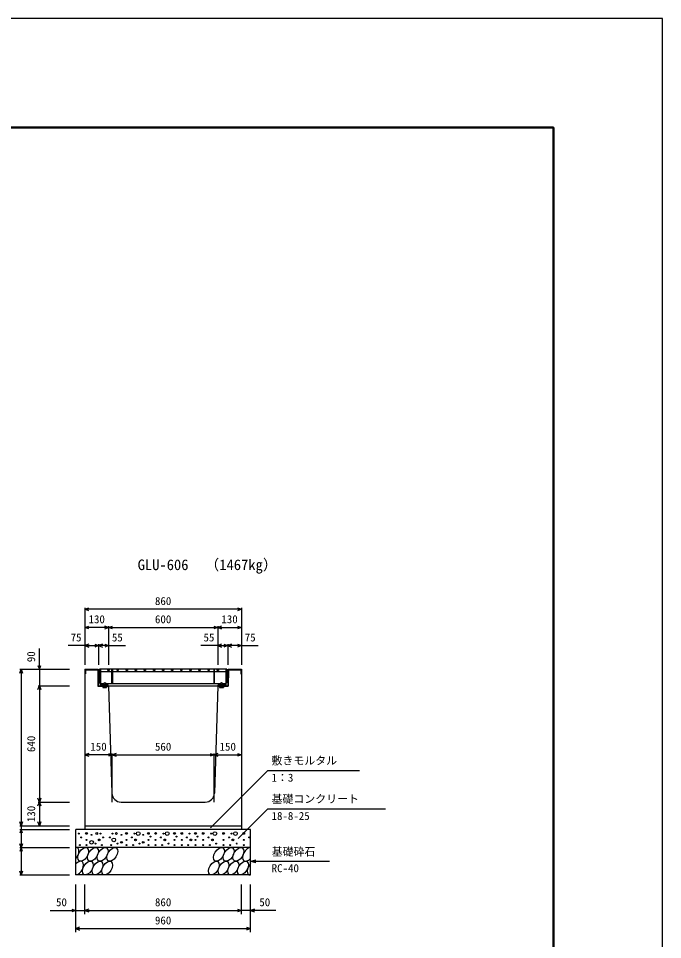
# Model space of a CAD drawing. Units: millimetres, scale not verified. Extents: x -25200 to 25200, y -8910 to 8910.
# Drawn here: x 21661 to 25200, y 3846 to 8910 of the extents above; entities that cross this region are included whole.
import ezdxf
from ezdxf.enums import TextEntityAlignment as Align

# ---------------------------------------------------------------- set-up
doc = ezdxf.new("R2010")
doc.units = ezdxf.units.MM
doc.header["$LTSCALE"] = 30
for name, color, linetype, lineweight in [('0-0_DIM', 7, 'Continuous', 25), ('0-1_Defpoints', 5, 'Continuous', 25), ('0-2_HATCH', 6, 'Continuous', 25), ('0-5_OUTLINE', 3, 'Continuous', 25), ('0-7_TXT', 7, 'Continuous', 25), ('0-8_WAKU', 3, 'Continuous', 25)]:
    doc.layers.add(name, color=color, linetype=linetype, lineweight=lineweight)
doc.styles.add('ＭＳ ゴシック', font='')
doc.styles.get('ＭＳ ゴシック').set_extended_font_data('MS Gothic')

msp = doc.modelspace()

# ---------------------------------------------------------------- linework, layer by layer
at = {"layer": '0-0_DIM'}
for p, q in [((22026.1, 5669.64), (22026.1, 5357.03)), ((22886.1, 5662.14), (22026.1, 5662.14)), ((22886.1, 5669.64), (22886.1, 5357.03)), ((22156.1, 5562.14), (22026.1, 5562.14)), ((22156.1, 5569.64), (22156.1, 5357.03)), ((22156.1, 5562.14), (22756.1, 5562.14)), ((22756.1, 5569.64), (22756.1, 5357.03)), ((22756.1, 5562.14), (22886.1, 5562.14)), ((22101.1, 5469.64), (22101.1, 5357.03)), ((22811.1, 5469.64), (22811.1, 5357.03)), ((21776.1, 5332.11), (21776.1, 5447.31)), ((22026.1, 5462.14), (21933.78, 5462.14)), ((22026.1, 5462.14), (22101.1, 5462.14)), ((22156.1, 5462.14), (22101.1, 5462.14)), ((22156.1, 5462.14), (22248.41, 5462.14)), ((22756.1, 5462.14), (22663.78, 5462.14)), ((22756.1, 5462.14), (22811.1, 5462.14)), ((22886.1, 5462.14), (22811.1, 5462.14)), ((22886.1, 5462.14), (22978.41, 5462.14)), ((21668.6, 5332.11), (21941.1, 5332.11)), ((21676.1, 5332.11), (21676.1, 4472.11)), ((21776.1, 5332.11), (21776.1, 5242.11)), ((21768.6, 5242.11), (21941.1, 5242.11)), ((21776.1, 5242.11), (21776.1, 4602.11)), ((22176.1, 4861.69), (22026.1, 4861.69)), ((22176.1, 4602.11), (22176.1, 4869.19)), ((22176.1, 4861.69), (22736.1, 4861.69)), ((22736.1, 4602.11), (22736.1, 4869.19)), ((22736.1, 4861.69), (22886.1, 4861.69)), ((23031.67, 4776.35), (22716.79, 4461.47)), ((23031.67, 4776.35), (23534.32, 4776.35)), ((21768.6, 4602.11), (21941.1, 4602.11)), ((21776.1, 4602.11), (21776.1, 4472.11)), ((23031.67, 4565.76), (22868.01, 4402.11)), ((23031.67, 4565.76), (23678.54, 4565.76)), ((21668.6, 4472.11), (21941.1, 4472.11)), ((21668.6, 4452.11), (21941.1, 4452.11)), ((21668.6, 4352.11), (21941.1, 4352.11)), ((21676.1, 4352.11), (21676.1, 4202.11)), ((22936.1, 4277.11), (22965.07, 4284.87)), ((22936.1, 4277.11), (23369.41, 4277.11)), ((22936.1, 4277.11), (22965.07, 4269.34)), ((21668.6, 4202.11), (21941.1, 4202.11)), ((21976.1, 3886.59), (21976.1, 4148.94)), ((22026.1, 3986.59), (22026.1, 4148.94)), ((22886.1, 3986.59), (22886.1, 4148.94)), ((22936.1, 3886.59), (22936.1, 4148.94)), ((21836.21, 4006.59), (21976.1, 4006.59)), ((21976.1, 4006.59), (22026.1, 4006.59)), ((22026.1, 4006.59), (22886.1, 4006.59)), ((22936.1, 4006.59), (22886.1, 4006.59)), ((23075.98, 4006.59), (22936.1, 4006.59)), ((21976.1, 3906.59), (22936.1, 3906.59))]:
    msp.add_line(p, q, dxfattribs=at)
for points in [[(22047.24, 5654.45), (22026.1, 5662.14), (22047.24, 5669.84)], [(22864.95, 5669.84), (22886.1, 5662.14), (22864.95, 5654.45)], [(22047.24, 5554.45), (22026.1, 5562.14), (22047.24, 5569.84)], [(22134.95, 5554.45), (22156.1, 5562.14), (22134.95, 5569.84)], [(22177.24, 5554.45), (22156.1, 5562.14), (22177.24, 5569.84)], [(22734.95, 5569.84), (22756.1, 5562.14), (22734.95, 5554.45)], [(22777.24, 5569.84), (22756.1, 5562.14), (22777.24, 5554.45)], [(22864.95, 5569.84), (22886.1, 5562.14), (22864.95, 5554.45)], [(22047.24, 5469.84), (22026.1, 5462.14), (22047.24, 5454.45)], [(22079.95, 5469.84), (22101.1, 5462.14), (22079.95, 5454.45)], [(22122.24, 5469.84), (22101.1, 5462.14), (22122.24, 5454.45)], [(22134.95, 5469.84), (22156.1, 5462.14), (22134.95, 5454.45)], [(22777.24, 5469.84), (22756.1, 5462.14), (22777.24, 5454.45)], [(22789.95, 5469.84), (22811.1, 5462.14), (22789.95, 5454.45)], [(22832.24, 5469.84), (22811.1, 5462.14), (22832.24, 5454.45)], [(22864.95, 5469.84), (22886.1, 5462.14), (22864.95, 5454.45)], [(21668.4, 5310.96), (21676.1, 5332.11), (21683.79, 5310.96)], [(21768.4, 5353.25), (21776.1, 5332.11), (21783.79, 5353.25)], [(21768.4, 5220.96), (21776.1, 5242.11), (21783.79, 5220.96)], [(22047.24, 4869.38), (22026.1, 4861.69), (22047.24, 4853.99)], [(22154.95, 4869.38), (22176.1, 4861.69), (22154.95, 4853.99)], [(22197.24, 4869.38), (22176.1, 4861.69), (22197.24, 4853.99)], [(22714.95, 4869.38), (22736.1, 4861.69), (22714.95, 4853.99)], [(22757.24, 4869.38), (22736.1, 4861.69), (22757.24, 4853.99)], [(22864.95, 4869.38), (22886.1, 4861.69), (22864.95, 4853.99)], [(21783.79, 4623.25), (21776.1, 4602.11), (21768.4, 4623.25)], [(21768.4, 4580.96), (21776.1, 4602.11), (21783.79, 4580.96)], [(21683.79, 4493.25), (21676.1, 4472.11), (21668.4, 4493.25)], [(21676.1, 4472.11), (21676.1, 4452.11), (21676.1, 4352.11)], [(21783.79, 4493.25), (21776.1, 4472.11), (21768.4, 4493.25)], [(21683.79, 4430.96), (21676.1, 4452.11), (21668.4, 4430.96)], [(21683.79, 4373.25), (21676.1, 4352.11), (21668.4, 4373.25)], [(21683.79, 4330.96), (21676.1, 4352.11), (21668.4, 4330.96)], [(21683.79, 4223.25), (21676.1, 4202.11), (21668.4, 4223.25)], [(21954.95, 4014.29), (21976.1, 4006.59), (21954.95, 3998.9)], [(22047.24, 4014.29), (22026.1, 4006.59), (22047.24, 3998.9)], [(22864.95, 4014.29), (22886.1, 4006.59), (22864.95, 3998.9)], [(22957.24, 4014.29), (22936.1, 4006.59), (22957.24, 3998.9)], [(21997.24, 3914.29), (21976.1, 3906.59), (21997.24, 3898.9)], [(22914.95, 3914.29), (22936.1, 3906.59), (22914.95, 3898.9)]]:
    msp.add_lwpolyline(points, dxfattribs=at)
at = {"layer": '0-1_Defpoints'}
msp.add_lwpolyline([(0, -8910), (25200, -8910), (25200, 8910), (0, 8910)], close=True, dxfattribs=at)
at = {"layer": '0-2_HATCH'}
for p, q in [((22029.3, 5328.91), (22029.3, 5307.11)), ((22029.3, 5328.91), (22096.45, 5328.91)), ((22096.45, 5328.91), (22097.95, 5238.91)), ((22806.1, 5332.11), (22106.1, 5332.11)), ((22112.1, 5332.11), (22112.1, 5242.11)), ((22112.1, 5320.11), (22173.1, 5320.11)), ((22173.1, 5332.11), (22173.1, 5254.11)), ((22177.6, 5332.11), (22177.6, 5254.11)), ((22177.6, 5320.11), (22734.6, 5320.11)), ((22734.6, 5332.11), (22734.6, 5254.11)), ((22739.1, 5254.11), (22739.1, 5332.11)), ((22739.1, 5320.11), (22800.1, 5320.11)), ((22800.1, 5332.11), (22800.1, 5242.11)), ((22815.74, 5328.91), (22814.24, 5238.91)), ((22026.1, 5307.11), (22029.3, 5307.11)), ((22882.9, 5307.11), (22886.1, 5307.11)), ((22097.95, 5238.91), (22156.2, 5238.91)), ((22112.1, 5254.11), (22128.51, 5254.11)), ((22124.89, 5247.11), (22112.1, 5247.11)), ((22112.1, 5242.11), (22800.1, 5242.11)), ((22145.6, 5238.91), (22124.6, 5238.91)), ((22124.6, 5238.91), (22124.6, 5232.91)), ((22126.6, 5231.41), (22124.6, 5232.91)), ((22126.58, 5248.91), (22124.89, 5247.94)), ((22124.89, 5242.76), (22124.89, 5247.94)), ((22125.76, 5242.11), (22124.89, 5242.76)), ((22124.92, 5232.63), (22126.6, 5231.41)), ((22144.44, 5242.11), (22125.76, 5242.11)), ((22143.61, 5249.24), (22126.58, 5249.24)), ((22126.58, 5249.24), (22126.58, 5248.91)), ((22143.61, 5248.91), (22126.58, 5248.91)), ((22143.6, 5231.41), (22126.6, 5231.41)), ((22129.6, 5238.91), (22129.6, 5232.91)), ((22129.99, 5242.76), (22129.99, 5247.94)), ((22140.2, 5242.76), (22140.2, 5247.94)), ((22140.6, 5238.91), (22140.6, 5232.91)), ((22141.68, 5254.11), (22770.51, 5254.11)), ((22145.27, 5232.63), (22143.6, 5231.41)), ((22143.61, 5249.24), (22143.61, 5248.91)), ((22143.61, 5248.91), (22145.3, 5247.94)), ((22144.44, 5242.11), (22145.3, 5242.76)), ((22145.3, 5242.76), (22145.3, 5247.94)), ((22145.6, 5238.91), (22145.6, 5232.91)), ((22756.1, 5238.91), (22814.24, 5238.91)), ((22766.6, 5238.91), (22766.6, 5232.91)), ((22766.6, 5238.91), (22787.6, 5238.91)), ((22768.58, 5248.91), (22766.89, 5247.94)), ((22766.89, 5242.76), (22766.89, 5247.94)), ((22767.76, 5242.11), (22766.89, 5242.76)), ((22766.92, 5232.63), (22768.6, 5231.41)), ((22767.76, 5242.11), (22786.44, 5242.11)), ((22768.58, 5249.24), (22785.61, 5249.24)), ((22768.58, 5249.24), (22768.58, 5248.91)), ((22768.58, 5248.91), (22785.61, 5248.91)), ((22768.6, 5231.41), (22785.6, 5231.41)), ((22771.6, 5238.91), (22771.6, 5232.91)), ((22771.99, 5242.76), (22771.99, 5247.94)), ((22782.2, 5242.76), (22782.2, 5247.94)), ((22782.6, 5238.91), (22782.6, 5232.91)), ((22783.68, 5254.11), (22800.1, 5254.11)), ((22785.6, 5231.41), (22787.6, 5232.91)), ((22787.27, 5232.63), (22785.6, 5231.41)), ((22785.61, 5249.24), (22785.61, 5248.91)), ((22785.61, 5248.91), (22787.3, 5247.94)), ((22786.44, 5242.11), (22787.3, 5242.76)), ((22787.3, 5242.76), (22787.3, 5247.94)), ((22787.3, 5247.11), (22800.1, 5247.11)), ((22787.6, 5238.91), (22787.6, 5232.91))]:
    msp.add_line(p, q, dxfattribs=at)
for points in [[(22106.1, 5332.11), (22106.1, 5257.11), (22112.1, 5257.11)], [(22159.6, 5332.11), (22159.6, 5325.11), (22152.6, 5325.11), (22152.6, 5332.11)], [(22209.6, 5332.11), (22209.6, 5325.11), (22202.6, 5325.11), (22202.6, 5332.11)], [(22259.6, 5332.11), (22259.6, 5325.11), (22252.6, 5325.11), (22252.6, 5332.11)], [(22309.6, 5332.11), (22309.6, 5325.11), (22302.6, 5325.11), (22302.6, 5332.11)], [(22359.6, 5332.11), (22359.6, 5325.11), (22352.6, 5325.11), (22352.6, 5332.11)], [(22409.6, 5332.11), (22409.6, 5325.11), (22402.6, 5325.11), (22402.6, 5332.11)], [(22459.6, 5332.11), (22459.6, 5325.11), (22452.6, 5325.11), (22452.6, 5332.11)], [(22509.6, 5332.11), (22509.6, 5325.11), (22502.6, 5325.11), (22502.6, 5332.11)], [(22559.6, 5332.11), (22559.6, 5325.11), (22552.6, 5325.11), (22552.6, 5332.11)], [(22609.6, 5332.11), (22609.6, 5325.11), (22602.6, 5325.11), (22602.6, 5332.11)], [(22659.6, 5332.11), (22659.6, 5325.11), (22652.6, 5325.11), (22652.6, 5332.11)], [(22709.6, 5332.11), (22709.6, 5325.11), (22702.6, 5325.11), (22702.6, 5332.11)], [(22759.6, 5332.11), (22759.6, 5325.11), (22752.6, 5325.11), (22752.6, 5332.11)], [(22806.1, 5332.11), (22806.1, 5257.11), (22800.1, 5257.11)], [(22815.74, 5328.91), (22882.9, 5328.91), (22882.9, 5307.11)], [(22154.6, 5242.11), (22154.6, 5247.11), (22145.3, 5247.11)], [(22757.6, 5242.11), (22757.6, 5247.11), (22766.89, 5247.11)]]:
    msp.add_lwpolyline(points, dxfattribs=at)
for centre, radius in [((21992.1, 4429.29), 2.5), ((22006.12, 4408.27), 2.5), ((22034.99, 4430.16), 5), ((22063.03, 4422.28), 2.5), ((22091.07, 4429.29), 5), ((22112.1, 4429.29), 2.5), ((22126.12, 4408.27), 2.5), ((22163.93, 4408.27), 2.5), ((22177.95, 4429.29), 2.5), ((22198.98, 4429.29), 5), ((22227.02, 4422.28), 2.5), ((22255.06, 4430.16), 5), ((22283.93, 4408.27), 2.5), ((22297.95, 4429.29), 2.5), ((22318.98, 4429.29), 10), ((22347.02, 4422.28), 2.5), ((22375.06, 4430.16), 5), ((22386.4, 4412.59), 2.5), ((22414.9, 4430.16), 5), ((22443.78, 4408.27), 2.5), ((22457.8, 4429.29), 2.5), ((22478.83, 4429.29), 10), ((22518.31, 4430.16), 5), ((22529.65, 4412.59), 2.5), ((22558.16, 4430.16), 5), ((22587.03, 4408.27), 2.5), ((22601.05, 4429.29), 2.5), ((22633.75, 4430.16), 5), ((22645.09, 4412.59), 2.5), ((22676.69, 4430.16), 5), ((22705.56, 4408.27), 2.5), ((22719.58, 4429.29), 2.5), ((22740.61, 4429.29), 10), ((22788.42, 4430.16), 5), ((22818.03, 4408.27), 2.5), ((22832.05, 4429.29), 2.5), ((22853.08, 4429.29), 10), ((22898.85, 4430.16), 5), ((22928.46, 4408.27), 2.5), ((21999.11, 4366.25), 2.5), ((22034.99, 4394.27), 2.5), ((22034.99, 4366.25), 2.5), ((22063.03, 4381.14), 10), ((22084.06, 4374.13), 2.5), ((22105.09, 4394.27), 5), ((22119.11, 4366.25), 2.5), ((22170.94, 4366.25), 2.5), ((22184.96, 4394.27), 10), ((22205.99, 4374.13), 2.5), ((22227.02, 4381.14), 5), ((22255.06, 4394.27), 2.5), ((22255.06, 4366.25), 2.5), ((22290.94, 4366.25), 2.5), ((22304.96, 4394.27), 5), ((22325.99, 4374.13), 2.5), ((22347.02, 4381.14), 5), ((22375.06, 4394.27), 2.5), ((22375.06, 4366.25), 2.5), ((22414.9, 4394.27), 2.5), ((22414.9, 4366.25), 2.5), ((22450.79, 4366.25), 2.5), ((22464.81, 4394.27), 5), ((22485.84, 4374.13), 2.5), ((22518.31, 4394.27), 2.5), ((22518.31, 4366.25), 2.5), ((22558.16, 4394.27), 2.5), ((22558.16, 4366.25), 2.5), ((22594.04, 4366.25), 2.5), ((22608.06, 4394.27), 5), ((22633.75, 4394.27), 2.5), ((22633.75, 4366.25), 2.5), ((22676.69, 4394.27), 2.5), ((22676.69, 4366.25), 2.5), ((22712.57, 4366.25), 2.5), ((22726.59, 4394.27), 5), ((22747.62, 4374.13), 2.5), ((22788.42, 4394.27), 2.5), ((22788.42, 4366.25), 2.5), ((22825.04, 4366.25), 2.5), ((22839.06, 4394.27), 5), ((22860.09, 4374.13), 2.5), ((22898.85, 4394.27), 2.5), ((22898.85, 4366.25), 2.5)]:
    msp.add_circle(centre, radius, dxfattribs=at)
for centre, radius, start, end in [((22127.1, 5235.53), 3.62, 226.39563, 313.60437), ((22127.44, 5243.24), 5.35, 61.49911, 118.50157), ((22127.44, 5247.45), 5.35, 241.49316, 298.50168), ((22135.1, 5249.24), 8.19, 0.00005, 180), ((22135.1, 5247.53), 15.62, 249.39075, 290.60925), ((22135.1, 5228.17), 20.42, 75.52626, 104.47362), ((22135.1, 5262.52), 20.42, 255.52638, 284.47379), ((22142.75, 5243.24), 5.35, 61.5, 118.50011), ((22142.75, 5247.45), 5.35, 241.49831, 298.50769), ((22143.1, 5235.53), 3.62, 226.39563, 313.60437), ((22769.1, 5235.53), 3.62, 226.39563, 313.60437), ((22769.44, 5243.24), 5.35, 61.49989, 118.5), ((22769.44, 5247.45), 5.35, 241.49231, 298.50169), ((22777.1, 5249.24), 8.19, 0, 179.99995), ((22777.1, 5247.53), 15.62, 249.39075, 290.60925), ((22777.1, 5228.17), 20.42, 75.52638, 104.47374), ((22777.1, 5262.52), 20.42, 255.52621, 284.47362), ((22784.75, 5243.24), 5.35, 61.49843, 118.50089), ((22784.75, 5247.45), 5.35, 241.49832, 298.50684), ((22785.1, 5235.53), 3.62, 226.39563, 313.60437)]:
    msp.add_arc(centre, radius, start, end, dxfattribs=at)
for centre in [(22016.94, 4314.59), (22070.15, 4314.59), (22123.36, 4314.59), (22176.57, 4314.59), (22762.61, 4314.59), (22815.82, 4314.59), (22869.03, 4314.59), (22042.26, 4239.6), (22095.47, 4239.6), (22148.68, 4239.6), (22734.72, 4239.6), (22787.93, 4239.6), (22841.14, 4239.6), (22894.35, 4239.6)]:
    msp.add_ellipse(centre, major_axis=(21.81, 35.31), ratio=0.5792, dxfattribs=at)
for centre, start_param, end_param in [((21963.73, 4314.59), 4.385593, 6.6745444), ((22922.24, 4314.59), 0.3357715, 4.4411806), ((21989.05, 4239.6), 3.5111464, 7.548991), ((22947.56, 4239.6), 1.2110787, 3.5658734)]:
    msp.add_ellipse(centre, major_axis=(21.81, 35.31), ratio=0.5792, start_param=start_param, end_param=end_param, dxfattribs=at)
at = {"layer": '0-5_OUTLINE'}
for p, q in [((22026.1, 5332.11), (22026.1, 4452.11)), ((22026.1, 5332.11), (22099.6, 5332.11)), ((22099.6, 5332.11), (22101.1, 5242.11)), ((22812.6, 5332.11), (22811.1, 5242.11)), ((22812.6, 5332.11), (22886.1, 5332.11)), ((22886.1, 5332.11), (22886.1, 4452.11)), ((22101.1, 5242.11), (22156.1, 5242.11)), ((22156.1, 5242.11), (22174.58, 4650.55)), ((22756.1, 5242.11), (22737.61, 4650.55)), ((22756.1, 5242.11), (22811.1, 5242.11)), ((22224.56, 4602.11), (22687.63, 4602.11)), ((22026.1, 4472.11), (22886.1, 4472.11)), ((22936.1, 4452.11), (21976.1, 4452.11)), ((22936.1, 4202.11), (22936.1, 4452.11)), ((22936.1, 4352.11), (21976.1, 4352.11))]:
    msp.add_line(p, q, dxfattribs=at)
msp.add_lwpolyline([(22936.1, 4202.11), (21976.1, 4202.11), (21976.1, 4452.11)], dxfattribs=at)
for centre, start, end in [((22224.56, 4652.11), 181.78991, 270), ((22687.63, 4652.11), 270, 358.21009)]:
    msp.add_arc(centre, 50, start, end, dxfattribs=at)
at = {"layer": '0-8_WAKU', "lineweight": 50}
msp.add_lwpolyline([(600, -8310), (24600, -8310), (24600, 8310), (600, 8310)], close=True, dxfattribs=at)

# ---------------------------------------------------------------- texts
at = {"layer": '0-0_DIM', "style": 'ＭＳ ゴシック'}
for s, p in [('860', (22411.1, 5672.14)), ('130', (22046.1, 5572.14)), ('600', (22411.1, 5572.14)), ('130', (22776.1, 5572.14)), ('75', (21947.78, 5472.14)), ('55', (22174.42, 5472.14)), ('55', (22677.78, 5472.14)), ('75', (22904.42, 5472.14)), ('150', (22056.1, 4871.69)), ('560', (22411.1, 4871.69)), ('150', (22766.1, 4871.69)), ('敷きモルタル', (23051.67, 4795.08)), ('1：3', (23051.67, 4701.27)), ('基礎コンクリート', (23051.67, 4584.5)), ('18-8-25', (23051.67, 4490.68)), ('基礎砕石', (23052.42, 4294.28)), ('RC-40', (23052.42, 4203.59)), ('50', (21867.6, 4016.59)), ('860', (22411.1, 4016.59)), ('50', (22984.59, 4016.59)), ('960', (22411.1, 3916.59))]:
    msp.add_text(s, height=43.99, dxfattribs=at).set_placement(p, align=Align.BOTTOM_LEFT)
for s, p in [('90', (21766.1, 5371.34)), ('640', (21766.1, 4877.11)), ('130', (21766.1, 4492.11))]:
    msp.add_text(s, height=43.99, rotation=90, dxfattribs=at).set_placement(p, align=Align.BOTTOM_LEFT)
at = {"layer": '0-7_TXT', "style": 'ＭＳ ゴシック'}
for s, p in [('GLU-606', (22316.1, 5859.83)), ('（1467kg）', (22684.47, 5859.83))]:
    msp.add_text(s, height=58.65, dxfattribs=at).set_placement(p, align=Align.BOTTOM_LEFT)

doc.saveas('drawing.dxf')
